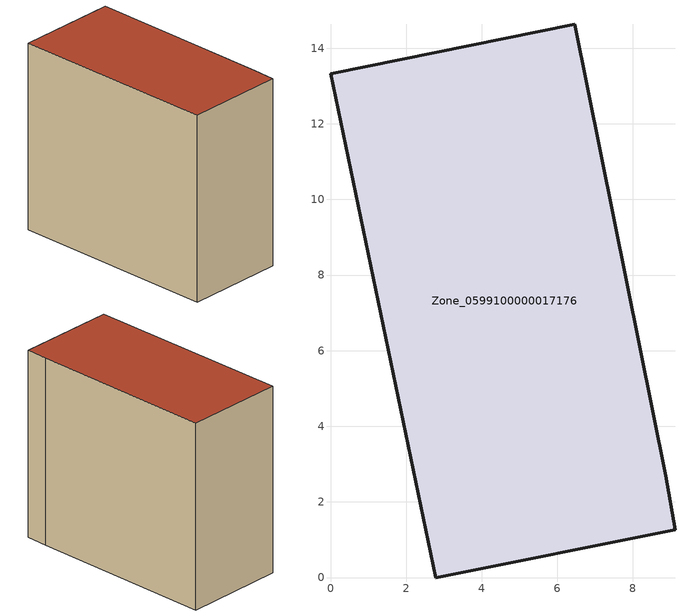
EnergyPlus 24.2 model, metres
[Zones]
Zone_0599100000017176
 floor ground (C_G): 2.79,0 0,13.33 6.46,14.63 8.86,2.7 9.11,1.27 z0
 wall outside (C_F): 2.79,0 9.11,1.27 8.86,2.7 6.46,14.63 0,13.33 2.79,0 z0:12.34
 roof outside (C_R): 0,13.33 2.79,0 9.11,1.27 8.86,2.7 6.46,14.63 z12.34
[BUILDING]
Pand.0599100000017176: North Axis=0; Terrain=City; Loads Convergence Tolerance Value=0.04; Temperature Convergence Tolerance Value=0.4; Solar Distribution=FullExterior; Maximum Number of Warmup Days=25; Minimum Number of Warmup Days=1
[Site:Location]
Rotterdam.The.Hague.AP_ZH_NLD Design_Conditions: Latitude=51.96; Longitude=4.45; Time Zone=1; Elevation=-4.5
[SITE:GROUNDTEMPERATURE:BUILDINGSURFACE]
18, 18, 18, 18, 18, 18, 18, 18, 18, 18, 18, 18
[MATERIAL] Thermal Absorptance=0.9; Solar Absorptance=0.7; Visible Absorptance=0.7
Name | Roughness | Thickness | Conductivity | Density | Specific Heat
G.TI.1946 | MediumSmooth | 0.15 | 1 | 540 | 1210
F.TI.1946 | Rough | 0.3 | 0.857143 | 1920 | 840
R.TI.1946 | MediumRough | 0.2 | 0.1 | 1500 | 1000
[CONSTRUCTION]
C_G: G.TI.1946
C_F: F.TI.1946
C_R: R.TI.1946
[ZONE]
Zone_0599100000017176: Type=1; Multiplier=1; Ceiling Height=Autocalculate; Volume=Autocalculate; Floor Area=autocalculate; Part of Total Floor Area=Yes
[ZONEINFILTRATION:DESIGNFLOWRATE]
Infil_Zone_0599100000017176: Zone or ZoneList or Space or SpaceList=Zone_0599100000017176; Schedule=AlwaysOn; Design Flow Rate Calculation Method=Flow/Area; Flow Rate per Floor Area=0.003; Constant Term Coefficient=1; Temperature Term Coefficient=0; Velocity Term Coefficient=0; Velocity Squared Term Coefficient=0
[HVACTEMPLATE:ZONE:IDEALLOADSAIRSYSTEM]
Zone_0599100000017176: Maximum Heating Supply Air Temperature=50; Minimum Cooling Supply Air Temperature=13; Maximum Heating Supply Air Humidity Ratio=0.0156; Minimum Cooling Supply Air Humidity Ratio=0.0077; Heating Limit=NoLimit; Cooling Limit=NoLimit; Dehumidification Control Type=ConstantSensibleHeatRatio; Cooling Sensible Heat Ratio=0.7; Dehumidification Setpoint=60; Humidification Control Type=None; Humidification Setpoint=30; Outdoor Air Method=None; Outdoor Air Flow Rate per Person=0.00944; Outdoor Air Flow Rate per Zone Floor Area=0; Outdoor Air Flow Rate per Zone=0; Demand Controlled Ventilation Type=None; Outdoor Air Economizer Type=NoEconomizer; Heat Recovery Type=None; Sensible Heat Recovery Effectiveness=0.7; Latent Heat Recovery Effectiveness=0.65
[ZONECONTROL:THERMOSTAT]
ThermostatControl_Zone_0599100000017176: Zone or ZoneList=Zone_0599100000017176; Control Type Schedule=DualSetpointControlType; Control 1=Thermostat_Zone_0599100000017176; Temperature Difference Between Cutout And Setpoint=0
[THERMOSTATSETPOINT:DUALSETPOINT]
Thermostat_Zone_0599100000017176: Heating Setpoint Temperature Schedule=HeatingSetpoint_Zone_0599100000017176; Cooling Setpoint Temperature Schedule=CoolingSetpoint_Zone_0599100000017176
[SCHEDULE:COMPACT]
HeatingSetpoint_Zone_0599100000017176: Through: 12/31, For: AllDays, Until: 24:00, 21
CoolingSetpoint_Zone_0599100000017176: Through: 12/31, For: AllDays, Until: 24:00, 24
DualSetpointControlType: Through: 12/31, For: AllDays, Until: 24:00, 4
AlwaysOn: Through: 12/31, For: AllDays, Until: 24:00, 1
